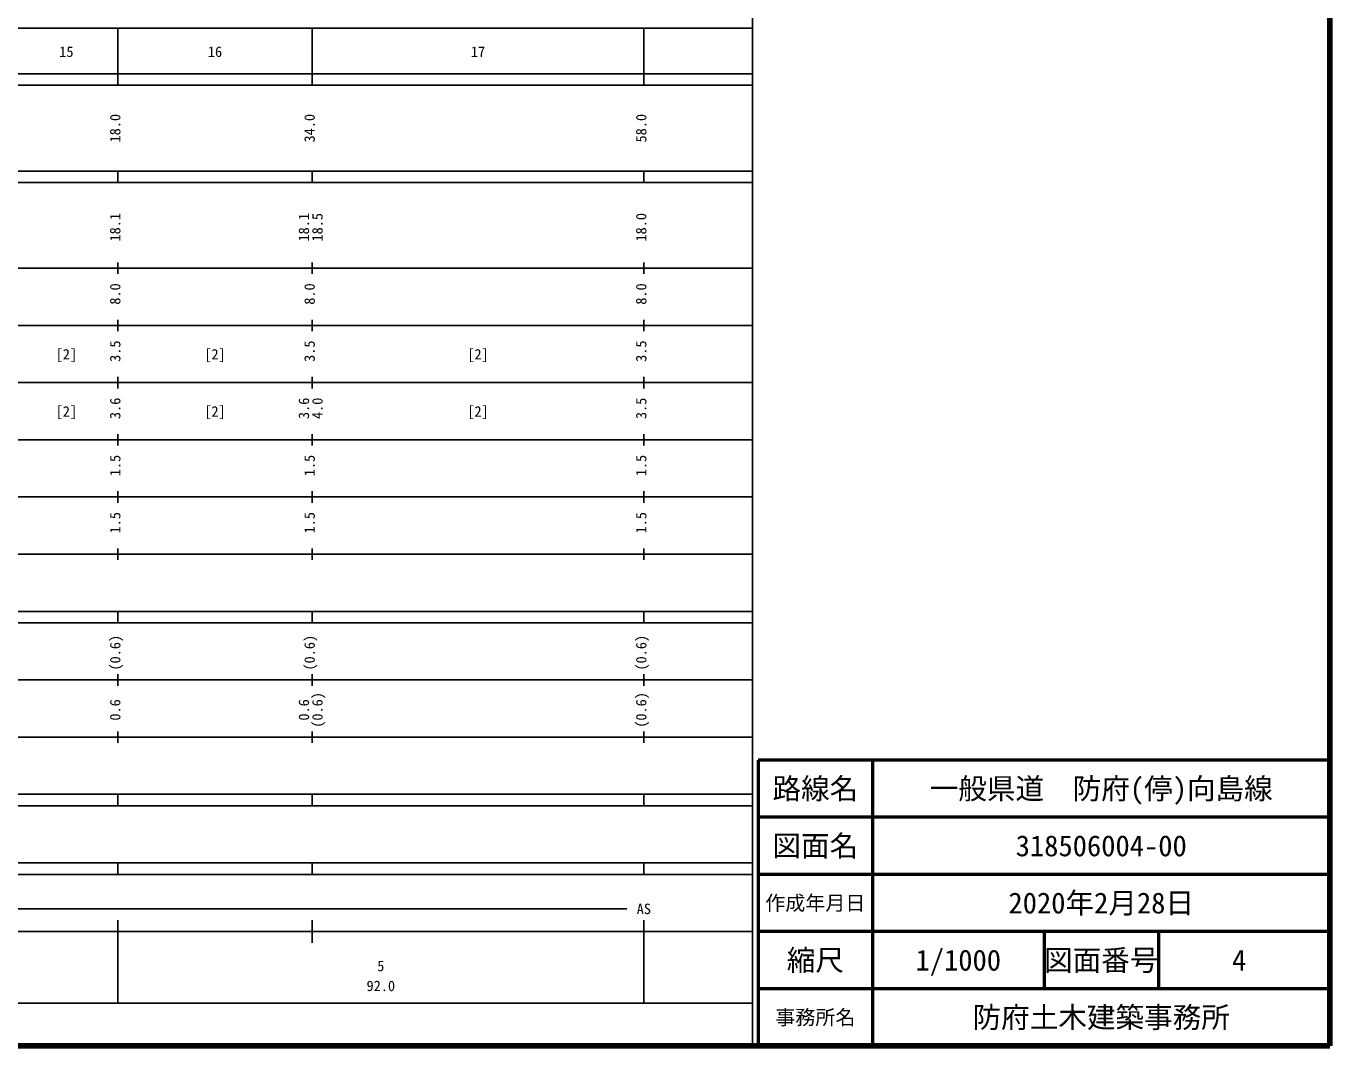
# Model space of a CAD drawing. Units: millimetres on the paper, enlarged 1000 times. Extents: x 40000 to 680000, y 20000 to 380000.
# Drawn here: x 451954 to 680000, y 20000 to 198357 of the extents above; entities that cross this region are included whole.
import ezdxf
from ezdxf.enums import TextEntityAlignment as Align

# ---------------------------------------------------------------- set-up
doc = ezdxf.new("R2010")
doc.units = ezdxf.units.MM
doc.header["$LTSCALE"] = 1000
for name, color, linetype, lineweight in [('M-TTL', 2, 'Continuous', 140), ('M-TTL-BAND', 7, 'Continuous', 25), ('M-TTL-FRAM', 2, 'Continuous', 50), ('M-TTL-LINE', 7, 'Continuous', 50)]:
    doc.layers.add(name, color=color, linetype=linetype, lineweight=lineweight)
doc.layers.add('M-TTL-TXT', color=7, linetype='Continuous')
doc.styles.add('ＭＳ ゴシック', font='')
doc.styles.get('ＭＳ ゴシック').set_extended_font_data('MS Gothic')

msp = doc.modelspace()

# ---------------------------------------------------------------- linework, layer by layer
at = {"layer": 'M-TTL'}
for p, q in [((680000, 20000), (680000, 380000)), ((40000, 20000), (680000, 20000))]:
    msp.add_line(p, q, dxfattribs=at)
at = {"layer": 'M-TTL-BAND'}
for p, q in [((579000, 20000), (579000, 370000)), ((68000, 198000), (579000, 198000)), ((468000, 188000), (468000, 198000)), ((502000, 188000), (502000, 198000)), ((560000, 188000), (560000, 198000)), ((40000, 190000), (579000, 190000)), ((40000, 188000), (579000, 188000)), ((40000, 173000), (579000, 173000)), ((468000, 171000), (468000, 173000)), ((502000, 171000), (502000, 173000)), ((560000, 171000), (560000, 173000)), ((40000, 171000), (579000, 171000)), ((40000, 156000), (579000, 156000)), ((468000, 155000), (468000, 157000)), ((502000, 155000), (502000, 157000)), ((560000, 155000), (560000, 157000)), ((46000, 146000), (579000, 146000)), ((468000, 145000), (468000, 147000)), ((502000, 145000), (502000, 147000)), ((560000, 145000), (560000, 147000)), ((468000, 135000), (468000, 137000)), ((502000, 135000), (502000, 137000)), ((560000, 135000), (560000, 137000)), ((52000, 136000), (579000, 136000)), ((46000, 126000), (579000, 126000)), ((468000, 125000), (468000, 127000)), ((502000, 125000), (502000, 127000)), ((560000, 125000), (560000, 127000)), ((468000, 115000), (468000, 117000)), ((502000, 115000), (502000, 117000)), ((560000, 115000), (560000, 117000)), ((52000, 116000), (579000, 116000)), ((46000, 106000), (579000, 106000)), ((468000, 105000), (468000, 107000)), ((502000, 105000), (502000, 107000)), ((560000, 105000), (560000, 107000)), ((40000, 96000), (579000, 96000)), ((468000, 94000), (468000, 96000)), ((502000, 94000), (502000, 96000)), ((560000, 94000), (560000, 96000)), ((40000, 94000), (579000, 94000)), ((468000, 83000), (468000, 85000)), ((502000, 83000), (502000, 85000)), ((560000, 83000), (560000, 85000)), ((49000, 84000), (579000, 84000)), ((40000, 74000), (579000, 74000)), ((468000, 73000), (468000, 75000)), ((502000, 73000), (502000, 75000)), ((560000, 73000), (560000, 75000)), ((40000, 64000), (579000, 64000)), ((468000, 62000), (468000, 64000)), ((502000, 62000), (502000, 64000)), ((560000, 62000), (560000, 64000)), ((40000, 62000), (579000, 62000)), ((40000, 52000), (579000, 52000)), ((468000, 50000), (468000, 52000)), ((502000, 50000), (502000, 52000)), ((560000, 50000), (560000, 52000)), ((40000, 50000), (579000, 50000)), ((71000, 44000), (557000, 44000)), ((468000, 27500), (468000, 42000)), ((502000, 38000), (502000, 42000)), ((560000, 27500), (560000, 42000)), ((40000, 40000), (579000, 40000)), ((68000, 27500), (579000, 27500))]:
    msp.add_line(p, q, dxfattribs=at)
at = {"layer": 'M-TTL-FRAM'}
for p, q in [((680000, 70000), (580000, 70000)), ((580000, 70000), (580000, 20000))]:
    msp.add_line(p, q, dxfattribs=at)
at = {"layer": 'M-TTL-LINE'}
for p, q in [((600000, 70000), (600000, 20000)), ((680000, 60000), (580000, 60000)), ((680000, 50000), (580000, 50000)), ((680000, 40000), (580000, 40000)), ((630000, 40000), (630000, 30000)), ((650000, 40000), (650000, 30000)), ((680000, 30000), (580000, 30000))]:
    msp.add_line(p, q, dxfattribs=at)

# ---------------------------------------------------------------- texts
at = {"layer": 'M-TTL-BAND', "style": 'ＭＳ ゴシック'}
for s, p in [('15', (459000, 192405)), ('16', (485000, 192405)), ('17', (531000, 192405)), ('[2]', (459000, 139500)), ('[2]', (485000, 139500)), ('[2]', (531000, 139500)), ('[2]', (459000, 129500)), ('[2]', (485000, 129500)), ('[2]', (531000, 129500)), ('AS', (560000, 42500)), ('5', (514000, 32523)), ('92.0', (514000, 29033))]:
    msp.add_text(s, height=1833, dxfattribs=at).set_placement(p, align=Align.BOTTOM_CENTER)
for s, p in [('18.0', (469000, 180500)), ('34.0', (503000, 180500)), ('58.0', (561000, 180500)), ('18.1', (469000, 163174)), ('18.1', (502000, 163174)), ('18.5', (504370, 163174)), ('18.0', (561000, 163174)), ('8.0', (469000, 151500)), ('8.0', (503000, 151500)), ('8.0', (561000, 151500)), ('3.5', (469000, 141500)), ('3.5', (503000, 141500)), ('3.5', (561000, 141500)), ('3.6', (469000, 131500)), ('3.6', (502000, 131500)), ('4.0', (504370, 131500)), ('3.5', (561000, 131500)), ('1.5', (469000, 121500)), ('1.5', (503000, 121500)), ('1.5', (561000, 121500)), ('1.5', (469000, 111500)), ('1.5', (503000, 111500)), ('1.5', (561000, 111500)), ('(0.6)', (469000, 88764)), ('(0.6)', (503000, 88764)), ('(0.6)', (561000, 88764)), ('0.6', (469000, 78764)), ('0.6', (502000, 78764)), ('(0.6)', (504370, 78764)), ('(0.6)', (561000, 78764))]:
    msp.add_text(s, height=1833, rotation=90, dxfattribs=at).set_placement(p, align=Align.BOTTOM_CENTER)
at = {"layer": 'M-TTL-TXT', "style": 'ＭＳ ゴシック'}
for s, height, p in [('路線名', 3666, (590000, 65000)), ('路線名', 3666, (590000, 65000)), ('一般県道\u3000防府(停)向島線', 3666, (640000, 65000)), ('図面名', 3666, (590000, 55000)), ('図面名', 3666, (590000, 55000)), ('318506004-00', 3666, (640000, 55000)), ('作成年月日', 2566, (590000, 45000)), ('作成年月日', 2566, (590000, 45000)), ('2020年2月28日', 3666, (640000, 45000)), ('縮尺', 3666, (590000, 35000)), ('縮尺', 3666, (590000, 35000)), ('1/1000', 3666, (615000, 35000)), ('図面番号', 3666, (640000, 35000)), ('図面番号', 3666, (640000, 35000)), ('4', 3666, (664125, 35000)), ('防府土木建築事務所', 3666, (640000, 25000)), ('事務所名', 2566, (590000, 25000)), ('事務所名', 2566, (590000, 25000))]:
    msp.add_text(s, height=height, dxfattribs=at).set_placement(p, align=Align.MIDDLE_CENTER)

doc.saveas('drawing.dxf')
